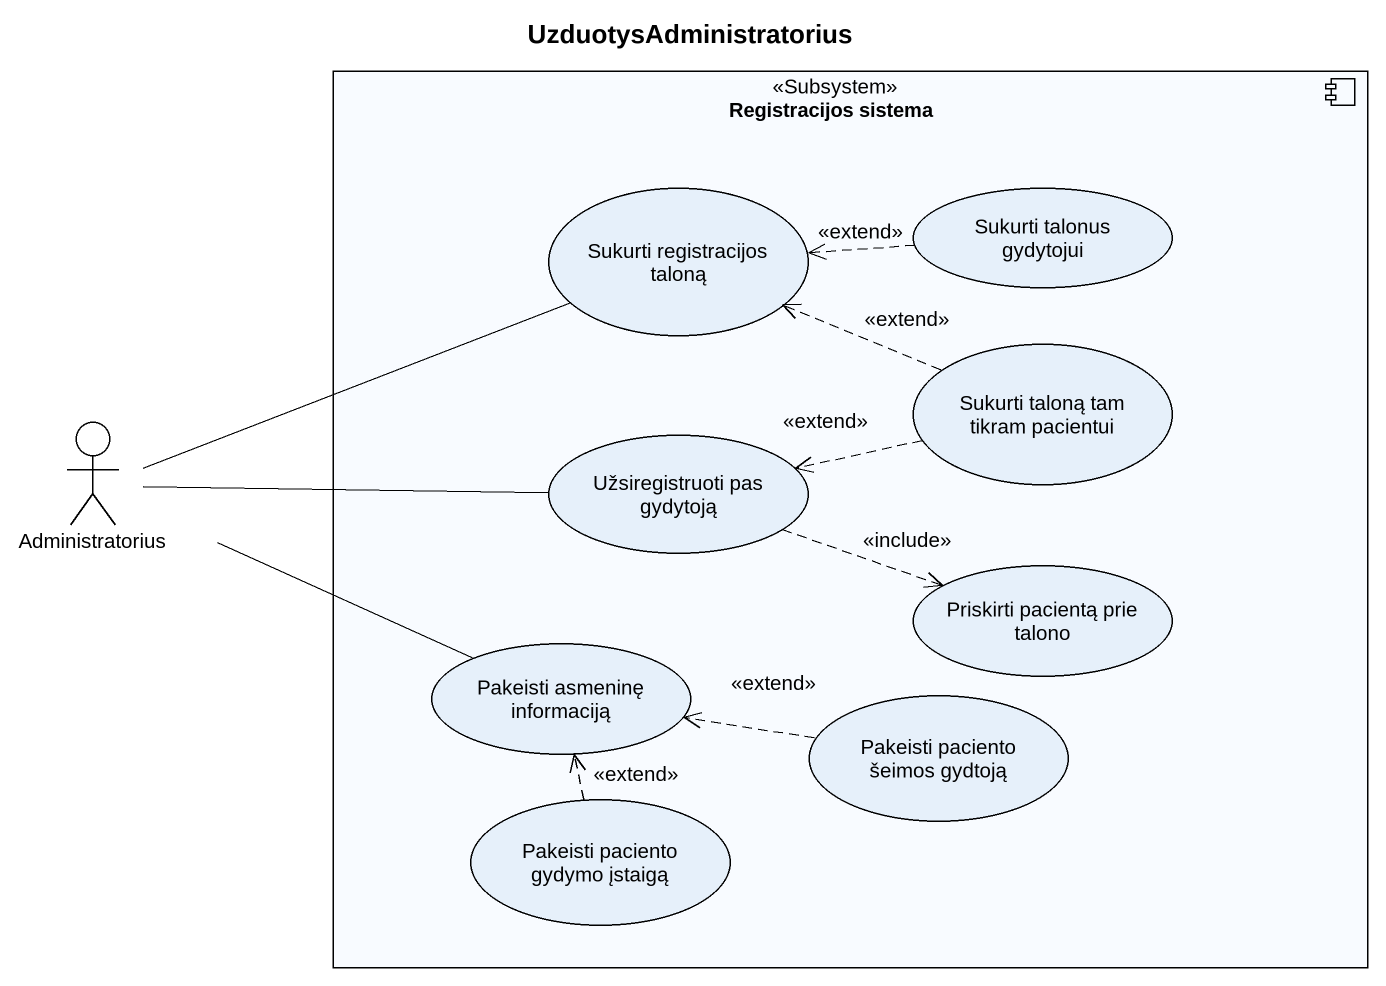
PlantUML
@startuml
title UzduotysAdministratorius
component "Registracijos sistema" as Registracijos_sistema <<Subsystem>> {
  usecase "Sukurti registracijos taloną" as Sukurti_registracijos_taloną
  usecase "Sukurti talonus gydytojui" as Sukurti_talonus_gydytojui
  usecase "Sukurti taloną tam tikram pacientui" as Sukurti_taloną_tam_tikram
  usecase "Užsiregistruoti pas gydytoją" as Užsiregistruoti_pas_gydytoją
  usecase "Priskirti pacientą prie talono" as Priskirti_pacientą_prie
  usecase "Pakeisti asmeninę informaciją" as Pakeisti_asmeninę
  usecase "Pakeisti paciento šeimos gydtoją" as Pakeisti_paciento_šeimos
  usecase "Pakeisti paciento gydymo įstaigą" as Pakeisti_paciento_gydymo
}
actor Administratorius
Sukurti_talonus_gydytojui .left.> Sukurti_registracijos_taloną : <<extend>>
Sukurti_taloną_tam_tikram .left.> Sukurti_registracijos_taloną : <<extend>>
Sukurti_taloną_tam_tikram .left.> Užsiregistruoti_pas_gydytoją : <<extend>>
Administratorius -right- Sukurti_registracijos_taloną
Administratorius -right- Užsiregistruoti_pas_gydytoją
Administratorius -right- Pakeisti_asmeninę
Užsiregistruoti_pas_gydytoją .right.> Priskirti_pacientą_prie : <<include>>
Pakeisti_paciento_šeimos .left.> Pakeisti_asmeninę : <<extend>>
Pakeisti_paciento_gydymo .up.> Pakeisti_asmeninę : <<extend>>
@enduml
